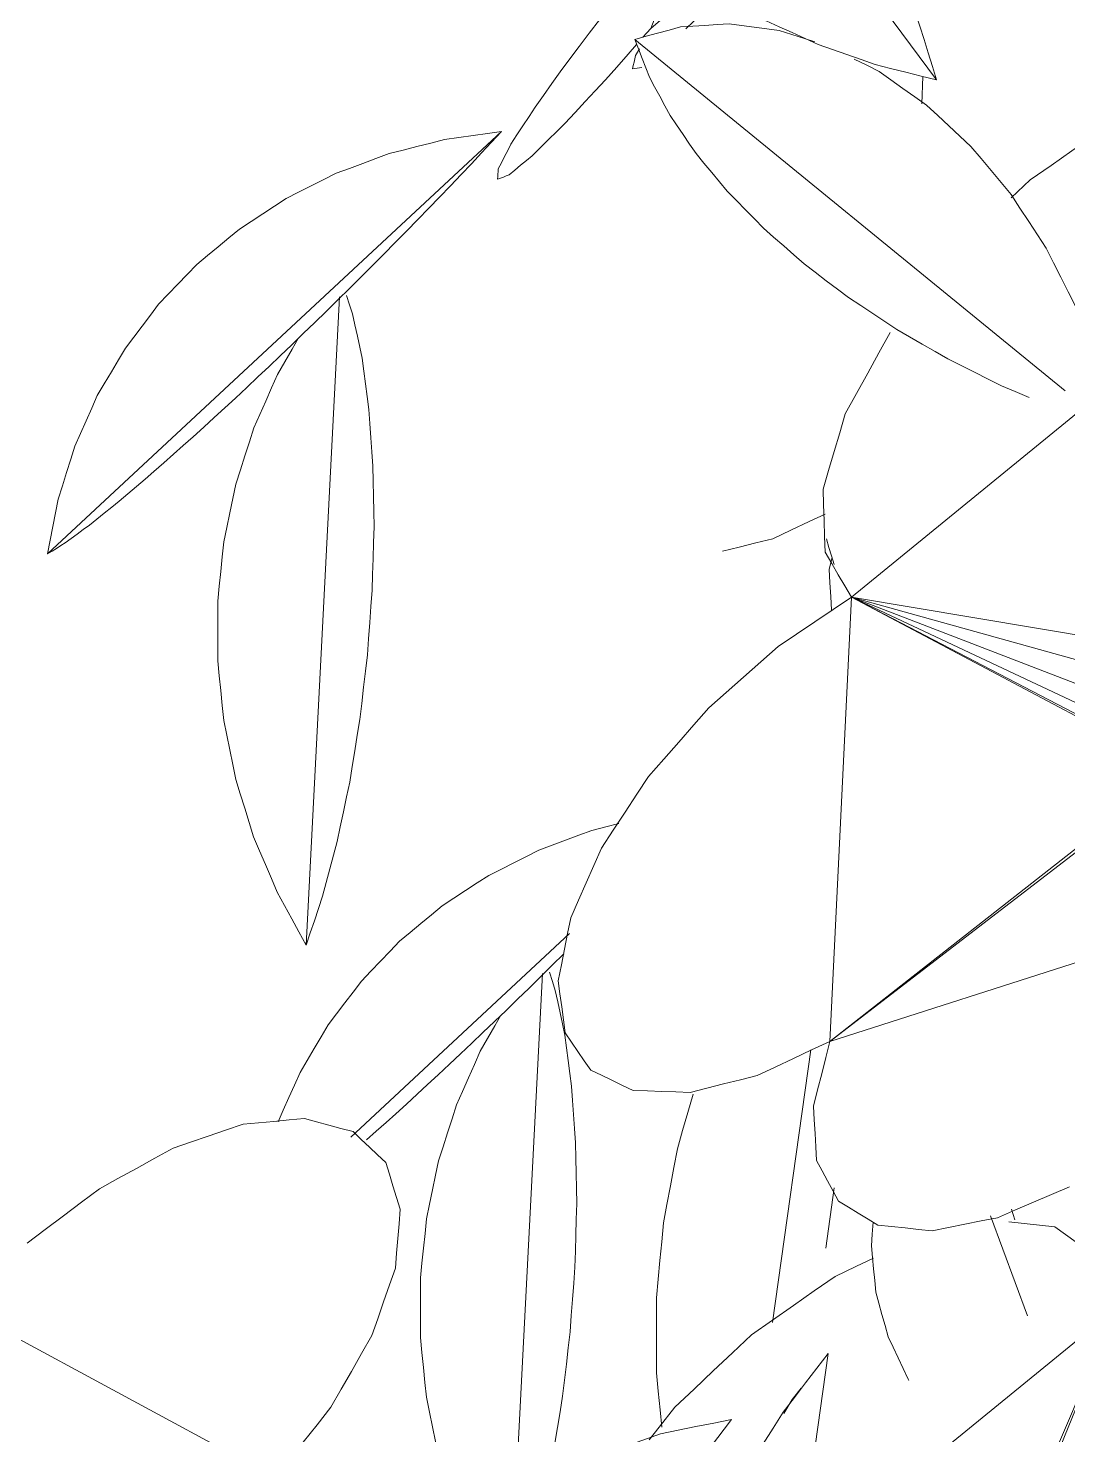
# Model space of a CAD drawing. Header units: metres. Extents: x 13.9 to 26.7, y -0.2 to 3.2.
# Drawn here: x 21.0798 to 21.1484, y 1.1961 to 1.2889 of the extents above; entities that cross this region are included whole.
import ezdxf

# ---------------------------------------------------------------- set-up
doc = ezdxf.new("R2010")
doc.units = ezdxf.units.M
doc.layers.add('Importações nas famílias', color=10, linetype='Continuous', lineweight=5)
doc.layers.add('Vegetação', color=7, linetype='Continuous', lineweight=5)

# ---------------------------------------------------------------- blocks, each defined once
blk = doc.blocks.new('Planta_pergolado_12200 - plantas pergolado_skp_Component_12-V91-Corte 1')
at = {"layer": 'Importações nas famílias'}
blk.add_line((16.655424, 0.411271), (16.644579, 0.446237), dxfattribs=at)
at = {"layer": 'Importações nas famílias', "flags": 128}
for points in [[(16.646894, 0.445563), (16.646315, 0.445731), (16.645736, 0.4459), (16.645158, 0.446068), (16.644579, 0.446237)], [(16.649009, 0.444402), (16.64848, 0.444692), (16.647951, 0.444982), (16.647422, 0.445272), (16.646894, 0.445563)], [(16.650902, 0.442768), (16.650429, 0.443176), (16.649955, 0.443585), (16.649482, 0.443993), (16.649009, 0.444402)], [(16.652551, 0.440678), (16.652139, 0.4412), (16.651726, 0.441723), (16.651314, 0.442245), (16.650902, 0.442768)], [(16.653938, 0.438156), (16.653592, 0.438786), (16.653245, 0.439417), (16.652898, 0.440047), (16.652551, 0.440678)], [(16.655048, 0.43523), (16.654771, 0.435961), (16.654493, 0.436693), (16.654216, 0.437424), (16.653938, 0.438156)], [(16.655869, 0.431932), (16.655664, 0.432756), (16.655459, 0.433581), (16.655254, 0.434405), (16.655048, 0.43523)], [(16.655259, 0.435133), (16.655909, 0.434186), (16.65656, 0.433239), (16.657211, 0.432292), (16.657862, 0.431345)], [(16.65639, 0.428299), (16.65626, 0.429207), (16.65613, 0.430116), (16.655999, 0.431024), (16.655869, 0.431932)], [(16.657862, 0.431345), (16.658365, 0.430424), (16.658868, 0.429503), (16.659372, 0.428582), (16.659875, 0.427661)], [(16.656607, 0.424372), (16.656553, 0.425354), (16.656499, 0.426335), (16.656445, 0.427317), (16.65639, 0.428299)], [(16.659875, 0.427661), (16.660219, 0.426788), (16.660563, 0.425915), (16.660907, 0.425041), (16.661251, 0.424168)], [(16.656517, 0.420193), (16.65654, 0.421238), (16.656562, 0.422282), (16.656585, 0.423327), (16.656607, 0.424372)], [(16.661251, 0.424168), (16.661427, 0.423363), (16.661604, 0.422558), (16.66178, 0.421753), (16.661957, 0.420949)], [(16.661957, 0.420949), (16.661962, 0.420231), (16.661967, 0.419513), (16.661972, 0.418795), (16.661977, 0.418077)], [(16.656122, 0.41581), (16.656221, 0.416906), (16.656319, 0.418002), (16.656418, 0.419097), (16.656517, 0.420193)], [(16.661977, 0.418077), (16.66181, 0.417464), (16.661643, 0.41685), (16.661477, 0.416236), (16.66131, 0.415622)], [(16.655424, 0.411271), (16.655598, 0.412406), (16.655773, 0.413541), (16.655947, 0.414675), (16.656122, 0.41581)], [(16.66131, 0.415622), (16.660975, 0.415127), (16.660641, 0.414631), (16.660307, 0.414136), (16.659972, 0.41364)], [(16.659972, 0.41364), (16.659478, 0.413275), (16.658983, 0.412909), (16.658489, 0.412544), (16.657995, 0.412179)], [(16.657995, 0.412179), (16.657352, 0.411952), (16.656709, 0.411725), (16.656067, 0.411498), (16.655424, 0.411271)]]:
    blk.add_lwpolyline(points, dxfattribs=at)
blk = doc.blocks.new('Planta_pergolado_12200 - plantas pergolado_skp_Component_12-V427-Corte 1')
at = {"layer": 'Importações nas famílias'}
for p, q in [((16.76151, 1.156002), (16.75397, 1.209645)), ((16.755746, 1.207367), (16.756338, 1.206607)), ((16.756338, 1.206607), (16.75688, 1.205688))]:
    blk.add_line(p, q, dxfattribs=at)
at = {"layer": 'Importações nas famílias', "flags": 128}
for points in [[(16.756939, 1.205771), (16.756196, 1.20674), (16.755454, 1.207708), (16.754712, 1.208677), (16.75397, 1.209645)], [(16.759547, 1.201595), (16.758895, 1.202639), (16.758243, 1.203683), (16.757591, 1.204727), (16.756939, 1.205771)], [(16.761766, 1.197163), (16.761211, 1.198271), (16.760656, 1.199379), (16.760102, 1.200487), (16.759547, 1.201595)], [(16.763571, 1.192524), (16.763119, 1.193684), (16.762668, 1.194844), (16.762217, 1.196003), (16.761766, 1.197163)], [(16.764941, 1.18773), (16.764599, 1.188928), (16.764256, 1.190127), (16.763913, 1.191326), (16.763571, 1.192524)], [(16.765863, 1.182833), (16.765632, 1.184058), (16.765402, 1.185282), (16.765172, 1.186506), (16.764941, 1.18773)], [(16.766324, 1.177889), (16.766209, 1.179125), (16.766094, 1.180361), (16.765978, 1.181597), (16.765863, 1.182833)], [(16.766322, 1.172953), (16.766322, 1.174187), (16.766323, 1.175421), (16.766324, 1.176655), (16.766324, 1.177889)], [(16.765854, 1.168078), (16.765971, 1.169297), (16.766088, 1.170515), (16.766205, 1.171734), (16.766322, 1.172953)], [(16.764927, 1.163319), (16.765159, 1.164509), (16.76539, 1.165699), (16.765622, 1.166888), (16.765854, 1.168078)], [(16.76355, 1.15873), (16.763895, 1.159877), (16.764239, 1.161025), (16.764583, 1.162172), (16.764927, 1.163319)], [(16.762193, 1.155453), (16.762645, 1.156546), (16.763098, 1.157638), (16.76355, 1.15873)]]:
    blk.add_lwpolyline(points, dxfattribs=at)
blk = doc.blocks.new('Planta_pergolado_12200 - plantas pergolado_skp_Component_12-V2891-Corte 1')
at = {"layer": 'Importações nas famílias'}
for p, q in [((21.145736, 1.203913), (21.143302, 1.210503)), ((21.144677, 1.210942), (21.144908, 1.210248)), ((21.137912, 1.199649), (21.137856, 1.199731))]:
    blk.add_line(p, q, dxfattribs=at)
at = {"layer": 'Importações nas famílias', "flags": 128}
for points in [[(21.135438, 1.208532), (21.135494, 1.209312), (21.13555, 1.210093)], [(21.135732, 1.205482), (21.135658, 1.206245), (21.135585, 1.207007), (21.135511, 1.20777), (21.135438, 1.208532)], [(21.136541, 1.202538), (21.136339, 1.203274), (21.136136, 1.20401), (21.135934, 1.204746), (21.135732, 1.205482)], [(21.137856, 1.199731), (21.137527, 1.200433), (21.137198, 1.201134), (21.13687, 1.201836), (21.136541, 1.202538)]]:
    blk.add_lwpolyline(points, dxfattribs=at)
blk = doc.blocks.new('Planta_pergolado_12200 - plantas pergolado_skp_Component_17-V2892-Corte 1')
at = {"layer": 'Importações nas famílias'}
for p, q in [((21.134124, 1.251322), (21.170008, 1.280626)), ((21.144668, 1.277671), (21.145922, 1.278854)), ((21.134124, 1.251322), (21.132694, 1.222017)), ((21.155918, 1.247682), (21.134124, 1.251322)), ((21.154798, 1.245568), (21.134124, 1.251322)), ((21.154204, 1.243599), (21.134124, 1.251322)), ((21.154177, 1.241907), (21.134124, 1.251322)), ((21.154719, 1.240609), (21.134124, 1.251322)), ((21.155578, 1.239957), (21.134124, 1.251322)), ((21.132694, 1.222017), (21.155578, 1.239957)), ((21.155794, 1.239793), (21.132694, 1.222017)), ((21.132694, 1.222017), (21.167694, 1.23321))]:
    blk.add_line(p, q, dxfattribs=at)
at = {"layer": 'Importações nas famílias', "flags": 128}
for points in [[(21.145922, 1.278854), (21.147298, 1.279817), (21.148674, 1.28078), (21.15005, 1.281743), (21.151426, 1.282706)], [(21.133717, 1.26342), (21.134456, 1.264761), (21.135194, 1.266101), (21.135933, 1.267441), (21.136672, 1.268781)], [(21.132246, 1.258452), (21.132614, 1.259694), (21.132981, 1.260936), (21.133349, 1.262178), (21.133717, 1.26342)], [(21.132386, 1.254301), (21.132351, 1.255339), (21.132316, 1.256376), (21.132281, 1.257414), (21.132246, 1.258452)], [(21.134124, 1.251322), (21.133689, 1.252066), (21.133255, 1.252811), (21.13282, 1.253556), (21.132386, 1.254301)], [(21.129277, 1.248067), (21.130489, 1.248881), (21.131701, 1.249694), (21.132912, 1.250508), (21.134124, 1.251322)], [(21.124712, 1.244036), (21.125853, 1.245044), (21.126994, 1.246051), (21.128136, 1.247059), (21.129277, 1.248067)], [(21.120739, 1.239503), (21.121732, 1.240636), (21.122725, 1.241769), (21.123719, 1.242902), (21.124712, 1.244036)], [(21.11763, 1.234776), (21.118407, 1.235958), (21.119184, 1.237139), (21.119962, 1.238321), (21.120739, 1.239503)], [(21.115596, 1.230179), (21.116104, 1.231328), (21.116613, 1.232478), (21.117121, 1.233627), (21.11763, 1.234776)], [(21.114776, 1.226024), (21.114981, 1.227063), (21.115186, 1.228101), (21.115391, 1.22914), (21.115596, 1.230179)], [(21.115226, 1.222594), (21.115113, 1.223452), (21.115001, 1.224309), (21.114888, 1.225167), (21.114776, 1.226024)], [(21.116915, 1.220124), (21.116492, 1.220742), (21.11607, 1.221359), (21.115648, 1.221977), (21.115226, 1.222594)], [(21.132694, 1.222017), (21.131494, 1.221453), (21.130294, 1.220889), (21.129095, 1.220325), (21.127895, 1.219761)], [(21.131624, 1.21775), (21.131891, 1.218817), (21.132159, 1.219883), (21.132426, 1.22095), (21.132694, 1.222017)], [(21.119728, 1.218781), (21.119024, 1.219117), (21.118321, 1.219453), (21.117618, 1.219788), (21.116915, 1.220124)], [(21.127895, 1.219761), (21.12679, 1.219485), (21.125684, 1.219209), (21.124579, 1.218933), (21.123473, 1.218657)], [(21.123473, 1.218657), (21.122537, 1.218688), (21.1216, 1.218719), (21.120664, 1.21875), (21.119728, 1.218781)], [(21.131819, 1.214155), (21.13177, 1.215053), (21.131721, 1.215952), (21.131672, 1.216851), (21.131624, 1.21775)], [(21.133267, 1.211477), (21.132905, 1.212146), (21.132543, 1.212816), (21.132181, 1.213485), (21.131819, 1.214155)], [(21.148504, 1.212425), (21.147317, 1.211916), (21.14613, 1.211407), (21.144943, 1.210898), (21.143755, 1.210389)], [(21.135868, 1.209898), (21.135218, 1.210293), (21.134567, 1.210688), (21.133917, 1.211082), (21.133267, 1.211477)], [(21.143755, 1.210389), (21.142678, 1.210174), (21.1416, 1.209958), (21.140523, 1.209743), (21.139446, 1.209528)], [(21.139446, 1.209528), (21.138551, 1.20962), (21.137657, 1.209713), (21.136762, 1.209806), (21.135868, 1.209898)]]:
    blk.add_lwpolyline(points, dxfattribs=at)
blk = doc.blocks.new('Planta_pergolado_12200 - plantas pergolado_skp_Component_16-V2893-Corte 1')
for name in ['Planta_pergolado_12200 - plantas pergolado_skp_Component_17-V2892-Corte 1', 'Planta_pergolado_12200 - plantas pergolado_skp_Component_12-V2891-Corte 1']:
    blk.add_blockref(name, (0, 0))
at = {"extrusion": (0, 0, -1), "zscale": -0.9999999999999998}
for name, p in [('Planta_pergolado_12200 - plantas pergolado_skp_Component_12-V91-Corte 1', (-37.810297, 0.767252)), ('Planta_pergolado_12200 - plantas pergolado_skp_Component_12-V427-Corte 1', (-37.88655, -0.008219))]:
    blk.add_blockref(name, p, dxfattribs=at)
blk = doc.blocks.new('Planta_pergolado_12200 - plantas pergolado_skp_-V2894-Corte 1')
blk.add_blockref('Planta_pergolado_12200 - plantas pergolado_skp_Component_16-V2893-Corte 1', (0, 0))
blk = doc.blocks.new('Planta_pergolado_12200 - plantas pergolado_skp_-V2895-Corte 1')
blk.add_blockref('Planta_pergolado_12200 - plantas pergolado_skp_-V2894-Corte 1', (0, 0))
blk = doc.blocks.new('Planta_pergolado_12200 - plantas pergolado_skp_-V2968-Corte 1')
blk.add_blockref('Planta_pergolado_12200 - plantas pergolado_skp_-V2895-Corte 1', (0, 0))
blk = doc.blocks.new('Planta_pergolado_12200 - plantas pergolado_skp_Component_12-V544-Corte 1')
at = {"layer": 'Importações nas famílias'}
blk.add_line((16.785457, 1.223927), (16.771029, 1.237348), dxfattribs=at)
at = {"layer": 'Importações nas famílias', "flags": 128}
for points in [[(16.76955, 1.244161), (16.768637, 1.244392), (16.767778, 1.24461)], [(16.773048, 1.242858), (16.772174, 1.243184), (16.771299, 1.24351), (16.770424, 1.243835), (16.76955, 1.244161)], [(16.776355, 1.241192), (16.775528, 1.241609), (16.774702, 1.242025), (16.773875, 1.242442), (16.773048, 1.242858)], [(16.779432, 1.239182), (16.778663, 1.239685), (16.777893, 1.240187), (16.777124, 1.24069), (16.776355, 1.241192)], [(16.782246, 1.23685), (16.781543, 1.237433), (16.780839, 1.238016), (16.780136, 1.238599), (16.779432, 1.239182)], [(16.784766, 1.234221), (16.784136, 1.234878), (16.783506, 1.235535), (16.782876, 1.236192), (16.782246, 1.23685)], [(16.771416, 1.236017), (16.772179, 1.235262), (16.772941, 1.234507), (16.773704, 1.233752)], [(16.773704, 1.233752), (16.774463, 1.233018), (16.775222, 1.232284), (16.775982, 1.23155), (16.776741, 1.230816)], [(16.786963, 1.231325), (16.786413, 1.232049), (16.785864, 1.232773), (16.785315, 1.233497), (16.784766, 1.234221)], [(16.776741, 1.230816), (16.777479, 1.23012), (16.778217, 1.229424), (16.778956, 1.228728), (16.779694, 1.228032)], [(16.788813, 1.228194), (16.78835, 1.228977), (16.787888, 1.229759), (16.787425, 1.230542), (16.786963, 1.231325)], [(16.779694, 1.228032), (16.780394, 1.22739), (16.781093, 1.226749), (16.781793, 1.226107), (16.782493, 1.225465)], [(16.79026, 1.224941), (16.789924, 1.225696), (16.789554, 1.226529), (16.789183, 1.227361), (16.788813, 1.228194)], [(16.782493, 1.225465), (16.783138, 1.224893), (16.783783, 1.224321), (16.784428, 1.223749)]]:
    blk.add_lwpolyline(points, dxfattribs=at)
blk = doc.blocks.new('Planta_pergolado_12200 - plantas pergolado_skp_Component_12-V545-Corte 1')
at = {"layer": 'Importações nas famílias'}
for p, q in [((16.77462, 1.199879), (16.772823, 1.234716)), ((16.772159, 1.202692), (16.772366, 1.201712)), ((16.778107, 1.198165), (16.778496, 1.19908))]:
    blk.add_line(p, q, dxfattribs=at)
at = {"layer": 'Importações nas famílias', "flags": 128}
for points in [[(16.772362, 1.234797), (16.772165, 1.234192), (16.771969, 1.233586)], [(16.771969, 1.233586), (16.771812, 1.232853), (16.771655, 1.23212), (16.771499, 1.231388), (16.771342, 1.230655)], [(16.776922, 1.229591), (16.776443, 1.230423), (16.775965, 1.231256), (16.775556, 1.231965)], [(16.771342, 1.230655), (16.771229, 1.229812), (16.771117, 1.228968), (16.771004, 1.228125), (16.770891, 1.227282)], [(16.778481, 1.226058), (16.778092, 1.226941), (16.777702, 1.227825), (16.777312, 1.228708), (16.776922, 1.229591)], [(16.770891, 1.227282), (16.770825, 1.226348), (16.770759, 1.225415), (16.770693, 1.224481), (16.770627, 1.223548)], [(16.779667, 1.22236), (16.77937, 1.223285), (16.779074, 1.224209), (16.778778, 1.225134), (16.778481, 1.226058)], [(16.770627, 1.223548), (16.770609, 1.222545), (16.770591, 1.221543), (16.770573, 1.220541), (16.770555, 1.219539)], [(16.780465, 1.218538), (16.780265, 1.219494), (16.780066, 1.220449), (16.779866, 1.221405), (16.779667, 1.22236)], [(16.770555, 1.219539), (16.770586, 1.218492), (16.770616, 1.217444), (16.770647, 1.216397), (16.770677, 1.21535)], [(16.780867, 1.214635), (16.780767, 1.215611), (16.780666, 1.216587), (16.780565, 1.217562), (16.780465, 1.218538)], [(16.770677, 1.21535), (16.770756, 1.214282), (16.770834, 1.213214), (16.770913, 1.212147), (16.770991, 1.211079)], [(16.780869, 1.210694), (16.780869, 1.211679), (16.780868, 1.212664), (16.780868, 1.21365), (16.780867, 1.214635)], [(16.770991, 1.211079), (16.771116, 1.210016), (16.77124, 1.208953), (16.771365, 1.207889), (16.771489, 1.206826)], [(16.780471, 1.206759), (16.780571, 1.207742), (16.78067, 1.208726), (16.78077, 1.20971), (16.780869, 1.210694)], [(16.771489, 1.206826), (16.771657, 1.205793), (16.771824, 1.204759), (16.771992, 1.203725), (16.772159, 1.202692)], [(16.779677, 1.202873), (16.779876, 1.203844), (16.780074, 1.204816), (16.780273, 1.205787), (16.780471, 1.206759)], [(16.778496, 1.19908), (16.778791, 1.200028), (16.779087, 1.200976), (16.779382, 1.201924), (16.779677, 1.202873)]]:
    blk.add_lwpolyline(points, dxfattribs=at)
blk = doc.blocks.new('Planta_pergolado_12200 - plantas pergolado_skp_Component_12-V546-Corte 1')
at = {"layer": 'Importações nas famílias', "flags": 128}
blk.add_lwpolyline([(16.753573, 1.261694), (16.753744, 1.262264), (16.753915, 1.262833), (16.754085, 1.263402)], dxfattribs=at)
blk = doc.blocks.new('Planta_pergolado_12200 - plantas pergolado_skp_Component_16-V2993-Corte 1')
at = {"extrusion": (0, 0, -1)}
for name, zscale in [('Planta_pergolado_12200 - plantas pergolado_skp_Component_12-V546-Corte 1', -0.9999999999999996), ('Planta_pergolado_12200 - plantas pergolado_skp_Component_12-V544-Corte 1', -0.9999999999999998), ('Planta_pergolado_12200 - plantas pergolado_skp_Component_12-V545-Corte 1', -0.9999999999999996)]:
    blk.add_blockref(name, (-37.88655, -0.008219), dxfattribs=dict(at, zscale=zscale))
blk = doc.blocks.new('Planta_pergolado_12200 - plantas pergolado_skp_-V3034-Corte 1')
at = {"layer": 'Importações nas famílias'}
for p, q in [((21.138763, 1.283874), (21.138826, 1.285687)), ((21.132422, 1.208374), (21.132983, 1.212353))]:
    blk.add_line(p, q, dxfattribs=at)
blk.add_blockref('Planta_pergolado_12200 - plantas pergolado_skp_Component_16-V2993-Corte 1', (0, 0))
blk = doc.blocks.new('Planta_pergolado_12200 - plantas pergolado_skp_Component_12-V128-Corte 1')
at = {"layer": 'Importações nas famílias'}
blk.add_line((16.730251, 1.06212), (16.700287, 1.089993), dxfattribs=at)
at = {"layer": 'Importações nas famílias', "flags": 128}
for points in [[(16.700287, 1.089993), (16.700953, 1.089281), (16.70162, 1.08857), (16.702287, 1.087859), (16.702954, 1.087147)], [(16.704052, 1.089455), (16.703111, 1.08959), (16.702169, 1.089724), (16.701228, 1.089858), (16.700287, 1.089993)], [(16.707704, 1.08853), (16.706791, 1.088761), (16.705878, 1.088993), (16.704965, 1.089224), (16.704052, 1.089455)], [(16.711203, 1.087227), (16.710328, 1.087553), (16.709453, 1.087878), (16.708579, 1.088204), (16.707704, 1.08853)], [(16.702954, 1.087147), (16.703669, 1.086404), (16.704385, 1.08566), (16.705101, 1.084917), (16.705817, 1.084173)], [(16.714509, 1.085561), (16.713683, 1.085978), (16.712856, 1.086394), (16.712029, 1.086811), (16.711203, 1.087227)], [(16.717587, 1.083551), (16.716817, 1.084054), (16.716048, 1.084556), (16.715279, 1.085059), (16.714509, 1.085561)], [(16.705817, 1.084173), (16.706564, 1.083415), (16.707312, 1.082657), (16.70806, 1.081899), (16.708808, 1.081141)], [(16.720401, 1.081218), (16.719697, 1.081802), (16.718994, 1.082385), (16.71829, 1.082968), (16.717587, 1.083551)], [(16.708808, 1.081141), (16.709571, 1.080386), (16.710333, 1.079631), (16.711096, 1.078876), (16.711858, 1.078121)], [(16.72292, 1.07859), (16.72229, 1.079247), (16.72166, 1.079904), (16.72103, 1.080561), (16.720401, 1.081218)], [(16.725117, 1.075694), (16.724568, 1.076418), (16.724019, 1.077142), (16.723469, 1.077866), (16.72292, 1.07859)], [(16.711858, 1.078121), (16.712618, 1.077387), (16.713377, 1.076653), (16.714136, 1.075919), (16.714895, 1.075185)], [(16.726967, 1.072563), (16.726505, 1.073346), (16.726042, 1.074128), (16.72558, 1.074911), (16.725117, 1.075694)], [(16.714895, 1.075185), (16.715634, 1.074489), (16.716372, 1.073793), (16.71711, 1.073097), (16.717848, 1.072401)], [(16.717848, 1.072401), (16.718548, 1.071759), (16.719248, 1.071117), (16.719948, 1.070476), (16.720647, 1.069834)], [(16.72845, 1.069232), (16.728079, 1.070065), (16.727708, 1.070897), (16.727338, 1.07173), (16.726967, 1.072563)], [(16.720647, 1.069834), (16.721293, 1.069262), (16.721938, 1.06869), (16.722583, 1.068118), (16.723228, 1.067545)], [(16.729548, 1.065738), (16.729273, 1.066612), (16.728999, 1.067485), (16.728724, 1.068359), (16.72845, 1.069232)], [(16.723228, 1.067545), (16.723803, 1.067056), (16.724378, 1.066567), (16.724953, 1.066077), (16.725528, 1.065588)], [(16.725528, 1.065588), (16.726019, 1.065193), (16.726511, 1.064798), (16.727003, 1.064403), (16.727494, 1.064008)], [(16.730251, 1.06212), (16.730075, 1.063024), (16.729899, 1.063929), (16.729724, 1.064833), (16.729548, 1.065738)], [(16.727494, 1.064008), (16.727891, 1.063717), (16.728288, 1.063426), (16.728684, 1.063134), (16.729081, 1.062843)], [(16.729081, 1.062843), (16.729373, 1.062662), (16.729666, 1.062481), (16.729958, 1.062301), (16.730251, 1.06212)]]:
    blk.add_lwpolyline(points, dxfattribs=at)
blk = doc.blocks.new('Planta_pergolado_12200 - plantas pergolado_skp_Component_12-V129-Corte 1')
at = {"layer": 'Importações nas famílias'}
blk.add_line((16.713184, 1.036307), (16.710977, 1.079085), dxfattribs=at)
at = {"layer": 'Importações nas famílias', "flags": 128}
for points in [[(16.710517, 1.079166), (16.71032, 1.07856), (16.710123, 1.077955)], [(16.710123, 1.077955), (16.709966, 1.077222), (16.70981, 1.076489), (16.709653, 1.075756), (16.709496, 1.075023)], [(16.715077, 1.07396), (16.714598, 1.074792), (16.714119, 1.075624), (16.713711, 1.076334)], [(16.709496, 1.075023), (16.709384, 1.07418), (16.709271, 1.073337), (16.709158, 1.072494), (16.709046, 1.071651)], [(16.716636, 1.070427), (16.716246, 1.07131), (16.715856, 1.072193), (16.715467, 1.073077), (16.715077, 1.07396)], [(16.709046, 1.071651), (16.708979, 1.070717), (16.708913, 1.069784), (16.708847, 1.06885), (16.708781, 1.067916)], [(16.717821, 1.066729), (16.717525, 1.067653), (16.717228, 1.068578), (16.716932, 1.069502), (16.716636, 1.070427)], [(16.708781, 1.067916), (16.708763, 1.066914), (16.708745, 1.065912), (16.708727, 1.06491), (16.708709, 1.063908)], [(16.718619, 1.062907), (16.71842, 1.063862), (16.71822, 1.064818), (16.718021, 1.065773), (16.717821, 1.066729)], [(16.708709, 1.063908), (16.70874, 1.06286), (16.708771, 1.061813), (16.708801, 1.060766), (16.708832, 1.059719)], [(16.719022, 1.059004), (16.718921, 1.05998), (16.71882, 1.060955), (16.71872, 1.061931), (16.718619, 1.062907)], [(16.708832, 1.059719), (16.70891, 1.058651), (16.708989, 1.057583), (16.709067, 1.056515), (16.709146, 1.055448)], [(16.719024, 1.055063), (16.719023, 1.056048), (16.719023, 1.057033), (16.719022, 1.058019), (16.719022, 1.059004)], [(16.709146, 1.055448), (16.70927, 1.054385), (16.709395, 1.053321), (16.709519, 1.052258), (16.709644, 1.051195)], [(16.718626, 1.051127), (16.718725, 1.052111), (16.718825, 1.053095), (16.718924, 1.054079), (16.719024, 1.055063)], [(16.709644, 1.051195), (16.709811, 1.050161), (16.709979, 1.049128), (16.710146, 1.048094), (16.710314, 1.04706)], [(16.717832, 1.047241), (16.71803, 1.048213), (16.718229, 1.049184), (16.718427, 1.050156), (16.718626, 1.051127)], [(16.710314, 1.04706), (16.710521, 1.04608), (16.710727, 1.045101), (16.710934, 1.044121), (16.711141, 1.043141)], [(16.716651, 1.043448), (16.716946, 1.044397), (16.717241, 1.045345), (16.717536, 1.046293), (16.717832, 1.047241)], [(16.715095, 1.03979), (16.715484, 1.040705), (16.715873, 1.041619), (16.716262, 1.042534), (16.716651, 1.043448)], [(16.711141, 1.043141), (16.711382, 1.042238), (16.711623, 1.041334), (16.711864, 1.040431), (16.712105, 1.039528)], [(16.712105, 1.039528), (16.712375, 1.038723), (16.712644, 1.037918), (16.712914, 1.037112), (16.713184, 1.036307)], [(16.713184, 1.036307), (16.713662, 1.037178), (16.71414, 1.038049), (16.714618, 1.038919), (16.715095, 1.03979)]]:
    blk.add_lwpolyline(points, dxfattribs=at)
blk = doc.blocks.new('Planta_pergolado_12200 - plantas pergolado_skp_Component_12-V130-Corte 1')
at = {"layer": 'Importações nas famílias'}
blk.add_line((16.688506, 1.116223), (16.67159, 1.093394), dxfattribs=at)
at = {"layer": 'Importações nas famílias', "flags": 128}
for points in [[(16.6856, 1.116097), (16.685221, 1.115926), (16.684842, 1.115756), (16.684463, 1.115585), (16.684084, 1.115415)], [(16.687079, 1.116367), (16.686709, 1.116299), (16.68634, 1.116232), (16.68597, 1.116164), (16.6856, 1.116097)], [(16.688506, 1.116223), (16.68815, 1.116259), (16.687793, 1.116295), (16.687436, 1.116331), (16.687079, 1.116367)], [(16.69038, 1.114311), (16.689912, 1.114789), (16.689443, 1.115267), (16.688975, 1.115745), (16.688506, 1.116223)], [(16.684084, 1.115415), (16.683701, 1.115143), (16.683317, 1.114871), (16.682934, 1.1146), (16.68255, 1.114328)], [(16.68255, 1.114328), (16.682166, 1.113959), (16.681782, 1.113589), (16.681398, 1.11322), (16.681013, 1.11285)], [(16.691645, 1.112232), (16.691329, 1.112751), (16.691012, 1.113271), (16.690696, 1.113791), (16.69038, 1.114311)], [(16.681013, 1.11285), (16.680633, 1.112386), (16.680253, 1.111923), (16.679872, 1.111459), (16.679492, 1.110996)], [(16.692269, 1.110035), (16.692113, 1.110584), (16.691957, 1.111133), (16.691801, 1.111683), (16.691645, 1.112232)], [(16.679492, 1.110996), (16.67912, 1.110443), (16.678747, 1.109891), (16.678375, 1.109339), (16.678002, 1.108787)], [(16.69224, 1.107771), (16.692247, 1.108337), (16.692255, 1.108903), (16.692262, 1.109469), (16.692269, 1.110035)], [(16.678002, 1.108787), (16.677642, 1.108152), (16.677282, 1.107517), (16.676922, 1.106882), (16.676561, 1.106247)], [(16.691557, 1.105494), (16.691728, 1.106063), (16.691898, 1.106632), (16.692069, 1.107202), (16.69224, 1.107771)], [(16.676561, 1.106247), (16.676217, 1.105536), (16.675873, 1.104826), (16.675529, 1.104115), (16.675185, 1.103405)], [(16.690236, 1.103256), (16.690566, 1.103816), (16.690897, 1.104375), (16.691227, 1.104934), (16.691557, 1.105494)], [(16.675185, 1.103405), (16.674861, 1.102626), (16.674536, 1.101848), (16.674212, 1.10107), (16.673888, 1.100292)], [(16.688309, 1.101111), (16.688791, 1.101648), (16.689273, 1.102184), (16.689755, 1.10272), (16.690236, 1.103256)], [(16.685821, 1.099109), (16.686443, 1.09961), (16.687065, 1.10011), (16.687687, 1.100611), (16.688309, 1.101111)], [(16.673888, 1.100292), (16.673587, 1.099454), (16.673287, 1.098617), (16.672986, 1.09778), (16.672685, 1.096942)], [(16.68283, 1.097297), (16.683578, 1.09775), (16.684326, 1.098203), (16.685073, 1.098656), (16.685821, 1.099109)], [(16.679406, 1.095716), (16.680262, 1.096111), (16.681118, 1.096507), (16.681974, 1.096902), (16.68283, 1.097297)], [(16.672685, 1.096942), (16.672412, 1.096055), (16.672138, 1.095168), (16.671864, 1.094281), (16.67159, 1.093394)], [(16.67563, 1.094405), (16.676574, 1.094733), (16.677518, 1.095061), (16.678462, 1.095389), (16.679406, 1.095716)], [(16.67159, 1.093394), (16.6726, 1.093647), (16.67361, 1.0939), (16.67462, 1.094153), (16.67563, 1.094405)]]:
    blk.add_lwpolyline(points, dxfattribs=at)
blk = doc.blocks.new('Planta_pergolado_12200 - plantas pergolado_skp_Component_12-V3041-Corte 1')
at = {"layer": 'Importações nas famílias'}
blk.add_line((21.148232, 1.264951), (21.11982, 1.288122), dxfattribs=at)
at = {"layer": 'Importações nas famílias', "flags": 128}
for points in [[(21.122848, 1.288952), (21.123649, 1.289002), (21.12445, 1.289053), (21.125251, 1.289103), (21.126052, 1.289153)], [(21.126052, 1.289153), (21.126877, 1.289044), (21.127703, 1.288936), (21.128528, 1.288827), (21.129354, 1.288719)], [(21.11982, 1.288122), (21.120577, 1.28833), (21.121334, 1.288537), (21.122091, 1.288745), (21.122848, 1.288952)], [(21.129354, 1.288719), (21.130185, 1.288454), (21.131016, 1.28819), (21.131706, 1.28797)], [(21.120796, 1.28563), (21.120552, 1.286253), (21.120308, 1.286876), (21.120064, 1.287499), (21.11982, 1.288122)], [(21.134311, 1.286832), (21.135128, 1.286418), (21.135945, 1.286003)], [(21.122151, 1.283111), (21.121812, 1.283741), (21.121474, 1.284371), (21.121135, 1.285001), (21.120796, 1.28563)], [(21.135945, 1.286003), (21.136729, 1.285449), (21.137512, 1.284894), (21.138296, 1.28434), (21.13908, 1.283785)], [(21.13908, 1.283785), (21.139812, 1.283104), (21.140544, 1.282422), (21.141276, 1.281741), (21.142008, 1.281059)], [(21.123869, 1.280594), (21.12344, 1.281223), (21.12301, 1.281853), (21.12258, 1.282482), (21.122151, 1.283111)], [(21.142008, 1.281059), (21.142671, 1.280266), (21.143334, 1.279474), (21.143997, 1.278681), (21.144661, 1.277888)], [(21.125931, 1.278106), (21.125416, 1.278728), (21.1249, 1.27935), (21.124385, 1.279972), (21.123869, 1.280594)], [(21.128315, 1.275675), (21.127719, 1.276282), (21.127123, 1.27689), (21.126527, 1.277498), (21.125931, 1.278106)], [(21.144661, 1.277888), (21.145239, 1.277003), (21.145818, 1.276118), (21.146397, 1.275233), (21.146976, 1.274347)], [(21.130993, 1.273327), (21.130323, 1.273914), (21.129654, 1.274501), (21.128984, 1.275088), (21.128315, 1.275675)], [(21.146976, 1.274347), (21.147457, 1.27339), (21.147938, 1.272434), (21.148419, 1.271477), (21.148899, 1.27052)], [(21.133936, 1.27109), (21.1332, 1.271649), (21.132464, 1.272209), (21.131729, 1.272768), (21.130993, 1.273327)], [(21.137112, 1.268988), (21.136318, 1.269513), (21.135524, 1.270039), (21.13473, 1.270565), (21.133936, 1.27109)], [(21.148899, 1.27052), (21.149271, 1.269513), (21.149643, 1.268507)], [(21.140484, 1.267044), (21.139641, 1.26753), (21.138798, 1.268016), (21.137955, 1.268502), (21.137112, 1.268988)], [(21.144016, 1.26528), (21.143133, 1.265721), (21.14225, 1.266162), (21.141367, 1.266603), (21.140484, 1.267044)], [(21.145842, 1.264497), (21.144929, 1.264888), (21.144016, 1.26528)]]:
    blk.add_lwpolyline(points, dxfattribs=at)
blk = doc.blocks.new('Planta_pergolado_12200 - plantas pergolado_skp_Component_17-V3042-Corte 1')
at = {"layer": 'Importações nas famílias'}
for p, q in [((21.147743, 1.326653), (21.15882, 1.335575)), ((21.155039, 1.328916), (21.15882, 1.335575)), ((21.15511, 1.328935), (21.15882, 1.335575)), ((21.15882, 1.335575), (21.158551, 1.335093)), ((21.160827, 1.334163), (21.161345, 1.334931)), ((21.157308, 1.329459), (21.158012, 1.330355)), ((21.147743, 1.326653), (21.147167, 1.325943)), ((21.147743, 1.326653), (21.14743, 1.325936)), ((21.147743, 1.326653), (21.147433, 1.32593)), ((21.147743, 1.326653), (21.147443, 1.325907)), ((21.147743, 1.326653), (21.147458, 1.325871)), ((21.147743, 1.326653), (21.14748, 1.325817)), ((21.147743, 1.326653), (21.147512, 1.325741)), ((21.147743, 1.326653), (21.147578, 1.32575)), ((21.147743, 1.326653), (21.147648, 1.325796)), ((21.147743, 1.326653), (21.147702, 1.325831)), ((21.147733, 1.325851), (21.147743, 1.326653)), ((21.13864, 1.315443), (21.129892, 1.304673)), ((21.136572, 1.304017), (21.13258, 1.301988)), ((21.136813, 1.304596), (21.132859, 1.302443)), ((21.148203, 1.304479), (21.146471, 1.304219)), ((21.148203, 1.304479), (21.146718, 1.304287)), ((21.148203, 1.304479), (21.147134, 1.304401)), ((21.148203, 1.304479), (21.147481, 1.304496)), ((21.136071, 1.303124), (21.132735, 1.30161)), ((21.135812, 1.302544), (21.132864, 1.301324)), ((21.132926, 1.301184), (21.135689, 1.302274)), ((21.135335, 1.30122), (21.133583, 1.299721)), ((21.121717, 1.294704), (21.121187, 1.294072)), ((21.120876, 1.288855), (21.122706, 1.293636)), ((21.124584, 1.292026), (21.120876, 1.288855)), ((21.123188, 1.288823), (21.1237, 1.289316)), ((21.120362, 1.288271), (21.120876, 1.288855)), ((21.120127, 1.287507), (21.119877, 1.287057))]:
    blk.add_line(p, q, dxfattribs=at)
at = {"layer": 'Importações nas famílias', "flags": 128}
for points in [[(21.162019, 1.343222), (21.161422, 1.34261), (21.160825, 1.341998), (21.160228, 1.341386), (21.159631, 1.340774)], [(21.159631, 1.340774), (21.158926, 1.339998), (21.158221, 1.339221), (21.157516, 1.338445), (21.156811, 1.337668)], [(21.15882, 1.335575), (21.159454, 1.336426), (21.160088, 1.337276), (21.160722, 1.338127), (21.161356, 1.338977)], [(21.156811, 1.337668), (21.156045, 1.33678), (21.15528, 1.335892), (21.154515, 1.335004), (21.15375, 1.334116)], [(21.161459, 1.338247), (21.160799, 1.337579), (21.160139, 1.336911), (21.159479, 1.336243), (21.15882, 1.335575)], [(21.15375, 1.334116), (21.152977, 1.333176), (21.152204, 1.332237), (21.15143, 1.331298), (21.150657, 1.330358)], [(21.158012, 1.330355), (21.158715, 1.331307), (21.159419, 1.332259), (21.160123, 1.333211), (21.160827, 1.334163)], [(21.150657, 1.330358), (21.149929, 1.329432), (21.1492, 1.328505), (21.148472, 1.327579), (21.147743, 1.326653)], [(21.147743, 1.326653), (21.147513, 1.32653), (21.147283, 1.326407)], [(21.141511, 1.320929), (21.140824, 1.320182), (21.140137, 1.319434)], [(21.140137, 1.319434), (21.13938, 1.318564), (21.138622, 1.317693), (21.137865, 1.316823), (21.137108, 1.315952)], [(21.137108, 1.315952), (21.136332, 1.315018), (21.135556, 1.314084), (21.13478, 1.31315), (21.134005, 1.312215)], [(21.134005, 1.312215), (21.133263, 1.311281), (21.132522, 1.310347), (21.13178, 1.309413), (21.131038, 1.308479)], [(21.131038, 1.308479), (21.130382, 1.307608), (21.129725, 1.306738), (21.12909, 1.305897)], [(21.121187, 1.294072), (21.120435, 1.293133), (21.119682, 1.292194), (21.11893, 1.291254), (21.118177, 1.290315)], [(21.1237, 1.289316), (21.124345, 1.289999), (21.124991, 1.290683), (21.125552, 1.291277)], [(21.118177, 1.290315), (21.117499, 1.289427), (21.116822, 1.288539), (21.116145, 1.287651), (21.115467, 1.286762)], [(21.117887, 1.285454), (21.118634, 1.286304), (21.119381, 1.287155), (21.119947, 1.287798)], [(21.115467, 1.286762), (21.114911, 1.285986), (21.114355, 1.285209), (21.113798, 1.284433), (21.113242, 1.283656)], [(21.119877, 1.287057), (21.119826, 1.286837), (21.119775, 1.286617), (21.119724, 1.286397), (21.119674, 1.286177)], [(21.115218, 1.282588), (21.115885, 1.283304), (21.116552, 1.284021), (21.117219, 1.284737), (21.117887, 1.285454)], [(21.119674, 1.286177), (21.119825, 1.286202), (21.119976, 1.286227), (21.120128, 1.286251), (21.120279, 1.286276)], [(21.113242, 1.283656), (21.112845, 1.283045), (21.112448, 1.282433), (21.112051, 1.281821), (21.111654, 1.281209)], [(21.113051, 1.280453), (21.113593, 1.280987), (21.114134, 1.281521), (21.114676, 1.282054), (21.115218, 1.282588)], [(21.111654, 1.281209), (21.111443, 1.280803), (21.111232, 1.280397), (21.111021, 1.279992), (21.110811, 1.279586)], [(21.111534, 1.279195), (21.111913, 1.27951), (21.112292, 1.279824), (21.112672, 1.280139), (21.113051, 1.280453)], [(21.110811, 1.279586), (21.1108, 1.279415), (21.11079, 1.279243), (21.11078, 1.279071), (21.11077, 1.278899)], [(21.11077, 1.278899), (21.110961, 1.278973), (21.111152, 1.279047), (21.111343, 1.279121), (21.111534, 1.279195)]]:
    blk.add_lwpolyline(points, dxfattribs=at)
blk = doc.blocks.new('Planta_pergolado_12200 - plantas pergolado_skp_Component_16-V3043-Corte 1')
for name in ['Planta_pergolado_12200 - plantas pergolado_skp_Component_17-V3042-Corte 1', 'Planta_pergolado_12200 - plantas pergolado_skp_Component_12-V3041-Corte 1']:
    blk.add_blockref(name, (0, 0))
at = {"extrusion": (0, 0, -1)}
for name, zscale in [('Planta_pergolado_12200 - plantas pergolado_skp_Component_12-V130-Corte 1', -0.9999999999999996), ('Planta_pergolado_12200 - plantas pergolado_skp_Component_12-V128-Corte 1', -0.9999999999999998), ('Planta_pergolado_12200 - plantas pergolado_skp_Component_12-V129-Corte 1', -0.9999999999999996)]:
    blk.add_blockref(name, (-37.811327, 0.192065), dxfattribs=dict(at, zscale=zscale))
blk = doc.blocks.new('Planta_pergolado_12200 - plantas pergolado_skp_Component_17-V3101-Corte 1')
at = {"layer": 'Importações nas famílias'}
for p, q in [((21.130589, 1.187263), (21.151621, 1.204438)), ((21.151621, 1.204438), (21.137532, 1.171495)), ((21.139103, 1.173608), (21.151621, 1.204438))]:
    blk.add_line(p, q, dxfattribs=at)
at = {"layer": 'Importações nas famílias', "flags": 128}
for points in [[(21.144508, 1.210119), (21.145522, 1.210005), (21.146537, 1.209892), (21.147551, 1.209778)], [(21.147551, 1.209778), (21.148248, 1.209281), (21.148945, 1.208784), (21.149642, 1.208287), (21.150339, 1.20779)], [(21.133039, 1.206518), (21.134408, 1.207167), (21.135577, 1.207721)], [(21.127535, 1.202667), (21.128911, 1.20363), (21.130287, 1.204592), (21.131663, 1.205555), (21.133039, 1.206518)], [(21.122473, 1.197889), (21.123739, 1.199084), (21.125004, 1.200278), (21.12627, 1.201472), (21.127535, 1.202667)], [(21.120775, 1.195741), (21.121426, 1.196565), (21.122473, 1.197889)]]:
    blk.add_lwpolyline(points, dxfattribs=at)
blk = doc.blocks.new('Planta_pergolado_12200 - plantas pergolado_skp_Component_16-V3102-Corte 1')
blk.add_blockref('Planta_pergolado_12200 - plantas pergolado_skp_Component_17-V3101-Corte 1', (0, 0))
blk = doc.blocks.new('Planta_pergolado_12200 - plantas pergolado_skp_Component_12-V114-Corte 1')
at = {"layer": 'Importações nas famílias'}
for p, q in [((16.499597, 0.617119), (16.533536, 0.572636)), ((16.522616, 0.604523), (16.521737, 0.605541)), ((16.532431, 0.587319), (16.532005, 0.588509))]:
    blk.add_line(p, q, dxfattribs=at)
at = {"layer": 'Importações nas famílias', "flags": 128}
for points in [[(16.504291, 0.616184), (16.503118, 0.616418), (16.501944, 0.616652), (16.50077, 0.616886), (16.499597, 0.617119)], [(16.50896, 0.614512), (16.507793, 0.61493), (16.506625, 0.615348), (16.505458, 0.615766), (16.504291, 0.616184)], [(16.513494, 0.612141), (16.51236, 0.612733), (16.511227, 0.613326), (16.510093, 0.613919), (16.50896, 0.614512)], [(16.517786, 0.609127), (16.516713, 0.60988), (16.51564, 0.610634), (16.514567, 0.611387), (16.513494, 0.612141)], [(16.521737, 0.605541), (16.52075, 0.606437), (16.519762, 0.607334), (16.518774, 0.60823), (16.517786, 0.609127)], [(16.533513, 0.582329), (16.533243, 0.583576), (16.532972, 0.584824), (16.532702, 0.586071), (16.532431, 0.587319)], [(16.533884, 0.577396), (16.533791, 0.578629), (16.533699, 0.579863), (16.533606, 0.581096), (16.533513, 0.582329)], [(16.533536, 0.572636), (16.533623, 0.573826), (16.53371, 0.575016), (16.533797, 0.576206), (16.533884, 0.577396)]]:
    blk.add_lwpolyline(points, dxfattribs=at)
blk = doc.blocks.new('Planta_pergolado_12200 - plantas pergolado_skp_Component_17-V3111-Corte 1')
at = {"layer": 'Importações nas famílias'}
blk.add_line((21.096115, 1.193245), (21.075368, 1.204438), dxfattribs=at)
at = {"layer": 'Importações nas famílias', "flags": 128}
for points in [[(21.093973, 1.216557), (21.094986, 1.21665), (21.095998, 1.216742), (21.097011, 1.216835), (21.098023, 1.216928)], [(21.098023, 1.216928), (21.098827, 1.216712), (21.09963, 1.216497), (21.100433, 1.216282), (21.101236, 1.216066)], [(21.089363, 1.214979), (21.090515, 1.215373), (21.091668, 1.215768), (21.092821, 1.216162), (21.093973, 1.216557)], [(21.101236, 1.216066), (21.101775, 1.215557), (21.102315, 1.215049), (21.102854, 1.21454), (21.103393, 1.214031)], [(21.084505, 1.212301), (21.085719, 1.21297), (21.086934, 1.21364), (21.088148, 1.214309), (21.089363, 1.214979)], [(21.103393, 1.214031), (21.103632, 1.213263), (21.10387, 1.212496), (21.104109, 1.211728), (21.104347, 1.21096)], [(21.079732, 1.208706), (21.080925, 1.209604), (21.082118, 1.210503), (21.083312, 1.211402), (21.084505, 1.212301)], [(21.104347, 1.21096), (21.104269, 1.209986), (21.10419, 1.209012), (21.104112, 1.208038), (21.104033, 1.207064)], [(21.104033, 1.207064), (21.103643, 1.20595), (21.103253, 1.204835), (21.102863, 1.203721), (21.102473, 1.202607)], [(21.102473, 1.202607), (21.101797, 1.201429), (21.101122, 1.20025), (21.100447, 1.199072), (21.099772, 1.197894)], [(21.099772, 1.197894), (21.098858, 1.196732), (21.097943, 1.195569), (21.097029, 1.194407), (21.096115, 1.193245)]]:
    blk.add_lwpolyline(points, dxfattribs=at)
blk = doc.blocks.new('Planta_pergolado_12200 - plantas pergolado_skp_Component_16-V3112-Corte 1')
blk.add_blockref('Planta_pergolado_12200 - plantas pergolado_skp_Component_17-V3111-Corte 1', (0, 0))
at = {"extrusion": (0, 0, -1), "zscale": -0.9999999999999994}
blk.add_blockref('Planta_pergolado_12200 - plantas pergolado_skp_Component_12-V114-Corte 1', (-37.625803, 0.579949), dxfattribs=at)
blk = doc.blocks.new('Planta_pergolado_12200 - plantas pergolado_skp_-V3113-Corte 1')
for name in ['Planta_pergolado_12200 - plantas pergolado_skp_Component_16-V3112-Corte 1', 'Planta_pergolado_12200 - plantas pergolado_skp_Component_16-V3102-Corte 1']:
    blk.add_blockref(name, (0, 0))
blk = doc.blocks.new('Planta_pergolado_12200 - plantas pergolado_skp_-V3114-Corte 1')
for name in ['Planta_pergolado_12200 - plantas pergolado_skp_Component_16-V3043-Corte 1', 'Planta_pergolado_12200 - plantas pergolado_skp_-V3113-Corte 1']:
    blk.add_blockref(name, (0, 0))
blk = doc.blocks.new('Planta_pergolado_12200 - plantas pergolado_skp_Component_12-V823-Corte 1')
at = {"layer": 'Importações nas famílias'}
blk.add_line((16.75763, 1.211694), (16.755103, 1.229672), dxfattribs=at)
at = {"layer": 'Importações nas famílias', "flags": 128}
for points in [[(16.763911, 1.223154), (16.763568, 1.224352), (16.763226, 1.225551), (16.762883, 1.226749)], [(16.764832, 1.218257), (16.764602, 1.219481), (16.764372, 1.220705), (16.764141, 1.221929), (16.763911, 1.223154)], [(16.765294, 1.213313), (16.765179, 1.214549), (16.765063, 1.215785), (16.764948, 1.217021), (16.764832, 1.218257)], [(16.765291, 1.208376), (16.765292, 1.20961), (16.765293, 1.210845), (16.765293, 1.212079), (16.765294, 1.213313)], [(16.764947, 1.204792), (16.765057, 1.205939), (16.765174, 1.207158), (16.765291, 1.208376)]]:
    blk.add_lwpolyline(points, dxfattribs=at)
blk = doc.blocks.new('Planta_pergolado_12200 - plantas pergolado_skp_Component_17-V3210-Corte 1')
at = {"layer": 'Importações nas famílias'}
blk.add_line((21.132654, 1.253174), (21.132849, 1.253949), dxfattribs=at)
at = {"layer": 'Importações nas famílias', "flags": 128}
for points in [[(21.132379, 1.256808), (21.131325, 1.256313), (21.130125, 1.255749), (21.128926, 1.255185)], [(21.128926, 1.255185), (21.12782, 1.254909), (21.126715, 1.254633), (21.125609, 1.254357)], [(21.132801, 1.250477), (21.132752, 1.251376), (21.132703, 1.252275), (21.132654, 1.253174)]]:
    blk.add_lwpolyline(points, dxfattribs=at)
blk = doc.blocks.new('Planta_pergolado_12200 - plantas pergolado_skp_Component_16-V3211-Corte 1')
blk.add_blockref('Planta_pergolado_12200 - plantas pergolado_skp_Component_17-V3210-Corte 1', (0, 0))
at = {"extrusion": (0, 0, -1), "zscale": -0.9999999999999999}
blk.add_blockref('Planta_pergolado_12200 - plantas pergolado_skp_Component_12-V823-Corte 1', (-37.88655, -0.008219), dxfattribs=at)
blk = doc.blocks.new('Planta_pergolado_12200 - plantas pergolado_skp_-V3233-Corte 1')
blk.add_blockref('Planta_pergolado_12200 - plantas pergolado_skp_Component_16-V3211-Corte 1', (0, 0))
blk = doc.blocks.new('Planta_pergolado_12200 - plantas pergolado_skp_-V3234-Corte 1')
blk.add_blockref('Planta_pergolado_12200 - plantas pergolado_skp_-V3233-Corte 1', (0, 0))
blk = doc.blocks.new('Planta_pergolado_12200 - plantas pergolado_skp_-V3304-Corte 1')
for name in ['Planta_pergolado_12200 - plantas pergolado_skp_-V3234-Corte 1', 'Planta_pergolado_12200 - plantas pergolado_skp_-V3114-Corte 1', 'Planta_pergolado_12200 - plantas pergolado_skp_-V3034-Corte 1']:
    blk.add_blockref(name, (0, 0))
blk = doc.blocks.new('Planta_pergolado_12200 - Planta_pergolado_12200-3075656-Corte 1')
for name in ['Planta_pergolado_12200 - plantas pergolado_skp_-V3304-Corte 1', 'Planta_pergolado_12200 - plantas pergolado_skp_-V2968-Corte 1']:
    blk.add_blockref(name, (0, 0))

msp = doc.modelspace()

# ---------------------------------------------------------------- block references
at = {"layer": 'Vegetação', "color": 10}
msp.add_blockref('Planta_pergolado_12200 - Planta_pergolado_12200-3075656-Corte 1', (0, 0), dxfattribs=at)

doc.saveas('drawing.dxf')
